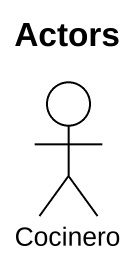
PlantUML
@startuml
title Actors
actor Cocinero
@enduml
